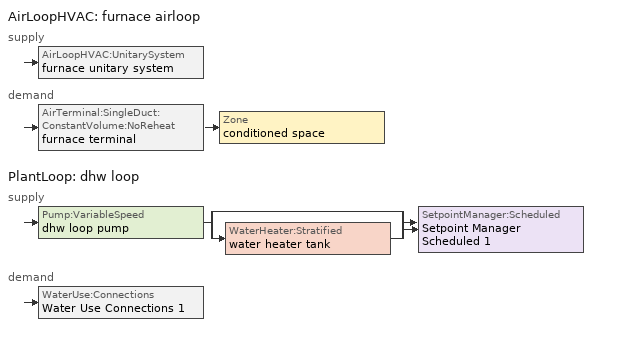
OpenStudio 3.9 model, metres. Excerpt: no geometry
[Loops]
AirLoopHVAC 'furnace airloop'
 supply: AirLoopHVAC:UnitarySystem 'furnace unitary system'
 demand: AirTerminal:SingleDuct:ConstantVolume:NoReheat 'furnace terminal' > Zone 'conditioned space'
PlantLoop 'dhw loop'
 supply: Pump:VariableSpeed 'dhw loop pump' > split
  | bypass
  | WaterHeater:Stratified 'water heater tank'
  join > SetpointManager:Scheduled 'Setpoint Manager Scheduled 1'
 demand: WaterUse:Connections 'Water Use Connections 1'
[Sizing:Zone]
conditioned space: Zone Cooling Design Supply Air Temperature Input Method=SupplyAirTemperature; Zone Cooling Design Supply Air Temperature {C}=14; Zone Cooling Design Supply Air Temperature Difference {deltaC}=11.11; Zone Heating Design Supply Air Temperature Input Method=SupplyAirTemperature; Zone Heating Design Supply Air Temperature {C}=40; Zone Heating Design Supply Air Temperature Difference {deltaC}=11.11; Zone Cooling Design Supply Air Humidity Ratio {kg-H2O/kg-air}=0.0085; Zone Heating Design Supply Air Humidity Ratio {kg-H2O/kg-air}=0.008; Cooling Design Air Flow Method=DesignDay; Heating Design Air Flow Method=DesignDay; Account for Dedicated Outdoor Air System=No; Dedicated Outdoor Air System Control Strategy=NeutralSupplyAir; Dedicated Outdoor Air Low Setpoint Temperature for Design {C}=autosize; Dedicated Outdoor Air High Setpoint Temperature for Design {C}=autosize; Zone Load Sizing Method=Sensible Load Only No Latent Load; Zone Latent Cooling Design Supply Air Humidity Ratio Input Method=HumidityRatioDifference; Zone Cooling Design Supply Air Humidity Ratio Difference {kgWater/kgDryAir}=0.005; Zone Latent Heating Design Supply Air Humidity Ratio Input Method=HumidityRatioDifference; Zone Humidification Design Supply Air Humidity Ratio Difference {kgWater/kgDryAir}=0.005; Sizing Option=Coincident
[Zone equipment]
conditioned space: furnace terminal
[Coil:Heating:Gas]
furnace htg coil: Availability Schedule=Always On Discrete; Gas Burner Efficiency=0.8; Nominal Capacity {W}=14291.9; On Cycle Parasitic Electric Load {W}=0; Off Cycle Parasitic Gas Load {W}=0; Fuel Type=NaturalGas
[Fan:SystemModel] Availability Schedule=Always On Discrete; Speed Control Method=Discrete; Electric Power Minimum Flow Rate Fraction=0.2; Design Pressure Rise {Pa}=500; Motor Efficiency=1; Motor In Air Stream Fraction=1; Design Electric Power Consumption {W}=autosize; Design Power Sizing Method=PowerPerFlow; Electric Power Per Unit Flow Rate Per Unit Pressure {W-s/m3-Pa}=1.66667; Fan Total Efficiency=0.7; Motor Loss Radiative Fraction=0
Name | Design Maximum Air Flow Rate {m3/s} | Electric Power Per Unit Flow Rate {W/(m3/s)} | Speed Flow Fraction 1 | Speed Electric Power Fraction 1
furnace supply fan | 0.420033 | 1059.44 | 1 | 1
water heater fan | 0.0854225 | 97.8923
[EnergyManagementSystem:Sensor]
Name | Output Variable or Output Meter Index Key | Output Variable or Output Meter
furnace_supply_fan_s | furnace supply fan | Fan Electricity Energy
furnace_htg_coil_s | furnace htg coil | Heating Coil Heating Energy
water_heater_amb_temp; fridge_tin_s; tin_s; tin_s_1 | conditioned space | Zone Mean Air Temperature
water_heater_amb_rh | conditioned space | Zone Air Relative Humidity
water_heater_tl | water heater tank | Water Heater Heat Loss Rate
water_heater_sens_cool | water heater coil | Cooling Coil Sensible Cooling Rate
water_heater_lat_cool | water heater coil | Cooling Coil Latent Cooling Rate
water_heater_fan_pwr; water_heater_fan_energy | water heater fan | Fan Electricity Rate
water_heater_tank_energy | water heater tank | Water Heater Electricity Rate
water_heater_coil_energy | water heater coil | Cooling Coil Water Heating Electricity Rate
water_heater_tank_on_cycle_parasitic | water heater tank | Water Heater On Cycle Parasitic Electricity Rate
water_heater_tank_off_cycle_parasitic | water heater tank | Water Heater Off Cycle Parasitic Electricity Rate
win_s | conditioned space | Zone Air Humidity Ratio
tout_s | conditioned space | Zone Outdoor Air Drybulb Temperature
furnace_airloop_Fan_RTF_s | furnace supply fan | Fan Runtime Fraction
conditioned_space_htg_unmet_s | conditioned space | Zone Heating Setpoint Not Met Time
conditioned_space_clg_unmet_s | conditioned space | Zone Cooling Setpoint Not Met Time
[EnergyManagementSystem:Program]
unmet_hours_program: Set htg_unmet_hours = 0; Set clg_unmet_hours = 0; Set unit_htg_unmet_hours = 0; If ((DayOfYear >= 1) && (DayOfYear <= 365)) && (hvac_availability_schedule_s == 1); Set unit_htg_unmet_hours = unit_htg_unmet_hours + conditioned_space_htg_unmet_s; If unit_htg_unmet_hours > htg_unmet_hours; Set htg_unmet_hours = unit_htg_unmet_hours; EndIf; EndIf
total_loads_program: Set loads_htg_tot = 0; Set loads_clg_tot = 0; If htg_load_cond > 0; Set loads_htg_tot = loads_htg_tot + (htg_load_cond - clg_load_cond) * 1.0; EndIf; Set loads_htg_tot = (@Max loads_htg_tot 0); If clg_load_cond > 0; Set loads_clg_tot = loads_clg_tot + (clg_load_cond - htg_load_cond) * 0.0; EndIf; Set loads_clg_tot = (@Max loads_clg_tot 0)
component_loads_program: Set loads_htg_walls = 0; Set loads_htg_rim_joists = 0; Set loads_htg_foundation_walls = 0; Set loads_htg_floors = 0; Set loads_htg_slabs = 0; Set loads_htg_ceilings = 0; Set loads_htg_roofs = 0; Set loads_htg_windows_conduction = 0; Set loads_htg_windows_solar = 0; Set loads_htg_doors = 0; Set loads_htg_skylights_conduction = 0; Set loads_htg_skylights_solar = 0; Set loads_htg_internal_mass = 0; Set loads_htg_intgains = 0; Set loads_htg_lighting = 0; Set loads_htg_infil = 0; Set loads_htg_mechvent = 0; Set loads_htg_natvent = 0; Set loads_htg_whf = 0; Set loads_htg_ducts = 0; Set loads_clg_walls = 0; Set loads_clg_rim_joists = 0; Set loads_clg_foundation_walls = 0; Set loads_clg_floors = 0; Set loads_clg_slabs = 0; Set loads_clg_ceilings = 0; Set loads_clg_roofs = 0; Set loads_clg_windows_conduction = 0; Set loads_clg_windows_solar = 0; Set loads_clg_doors = 0; Set loads_clg_skylights_conduction = 0; Set loads_clg_skylights_solar = 0; Set loads_clg_internal_mass = 0; Set loads_clg_intgains = 0; Set loads_clg_lighting = 0; Set loads_clg_infil = 0; Set loads_clg_mechvent = 0; Set loads_clg_natvent = 0; Set loads_clg_whf = 0; Set loads_clg_ducts = 0; Set hr_walls = 0; Set hr_walls = hr_walls + s_conv_2 + s_ig_2 + s_sol_2 + s_lgt_2 + s_surf_2; Set hr_walls = hr_walls + s_conv_3 + s_ig_3 + s_sol_3 + s_lgt_3 + s_surf_3; Set hr_walls = hr_walls + s_conv_4 + s_ig_4 + s_sol_4 + s_lgt_4 + s_surf_4; Set hr_walls = hr_walls + s_conv_5 + s_ig_5 + s_sol_5 + s_lgt_5 + s_surf_5; Set hr_rim_joists = 0; Set hr_foundation_walls = 0; Set hr_floors = 0; Set hr_slabs = 0; Set hr_slabs = hr_slabs + s_conv_1 + s_ig_1 + s_sol_1 + s_lgt_1 + s_surf_1; Set hr_ceilings = 0; Set hr_roofs = 0; Set hr_roofs = hr_roofs + s_conv + s_ig + s_sol + s_lgt + s_surf; Set hr_windows_conduction = 0; Set hr_windows_conduction = hr_windows_conduction + ss_conv_1; Set hr_windows_conduction = hr_windows_conduction + ss_ig_1; Set hr_windows_conduction = hr_windows_conduction + ss_surf_1; Set hr_windows_conduction = hr_windows_conduction + ss_conv_2; Set hr_windows_conduction = hr_windows_conduction + ss_ig_2; Set hr_windows_conduction = hr_windows_conduction + ss_surf_2; Set hr_windows_conduction = hr_windows_conduction + ss_conv_3; Set hr_windows_conduction = hr_windows_conduction + ss_ig_3; Set hr_windows_conduction = hr_windows_conduction + ss_surf_3; Set hr_windows_conduction = hr_windows_conduction + ss_conv_4; Set hr_windows_conduction = hr_windows_conduction + ss_ig_4; Set hr_windows_conduction = hr_windows_conduction + ss_surf_4; Set hr_windows_solar = 0; Set hr_windows_solar = hr_windows_solar - ss_trans_in * ZoneTimestep * 3600 + ss_back_out * ZoneTimestep * 3600 + ss_trans_out * ZoneTimestep * 3600; Set hr_windows_solar = hr_windows_solar - ss_trans_in_1 * ZoneTimestep * 3600 + ss_back_out_1 * ZoneTimestep * 3600 + ss_trans_out_1 * ZoneTimestep * 3600; Set hr_windows_solar = hr_windows_solar - ss_trans_in_2 * ZoneTimestep * 3600 + ss_back_out_2 * ZoneTimestep * 3600 + ss_trans_out_2 * ZoneTimestep * 3600; Set hr_windows_solar = hr_windows_solar - ss_trans_in_3 * ZoneTimestep * 3600 + ss_back_out_3 * ZoneTimestep * 3600 + ss_trans_out_3 * ZoneTimestep * 3600; Set hr_doors = 0; Set hr_doors = hr_doors + ss_sol; Set hr_doors = hr_doors + ss_lgt; Set hr_doors = hr_doors + ss_conv; Set hr_doors = hr_doors + ss_ig; Set hr_doors = hr_doors + ss_surf; Set hr_skylights_conduction = 0; Set hr_skylights_solar = 0; Set hr_internal_mass = 0; Set hr_internal_mass = hr_internal_mass + im_conv + im_ig + im_sol + im_lgt + im_surf; Set hr_internal_mass = hr_internal_mass + im_conv_1 + im_ig_1 + im_sol_1 + im_lgt_1 + im_surf_1; Set hr_intgains = 0; Set hr_intgains = hr_intgains - ig_ee_conv - ig_ee_rad - ig_ee_conv_1 - ig_ee_rad_1 - ig_ee_conv_2 - ig_ee_rad_2 - ig_ee_conv_3 - ig_ee_rad_3 - ig_ee_conv_4 - ig_ee_rad_4 - ig_ee_conv_5 - ig_ee_rad_5 - ig_ee_conv_6 - ig_ee_rad_6 - ig_ee_conv_7 - ig_ee_rad_7 - ig_oe_conv - ig_oe_rad - ig_oe_conv_1 - ig_oe_rad_1 - ig_oe_conv_2 - ig_oe_rad_2 - ig_oe_conv_3 - ig_oe_rad_3 - ig_oe_conv_4 - ig_oe_rad_4 - ig_oe_conv_5 - ig_oe_rad_5 - ig_oe_conv_6 - ig_oe_rad_6 - ig_oe_conv_7 - ig_oe_rad_7; Set hr_lighting = 0; Set hr_infil = 0; Set hr_infil = hr_infil - airflow_gain + airflow_loss; Set hr_natvent = 0; Set hr_natvent = hr_natvent - airflow_gain_1 + airflow_loss_1; Set hr_whf = 0; Set hr_whf = hr_whf - airflow_gain_2 + airflow_loss_2; Set hr_mechvent = 0; Set hr_mechvent = hr_mechvent - mv_conv - mv_rad - mv_conv_1 - mv_rad_1 - mv_conv_2 - mv_rad_2 - mv_conv_3 - mv_rad_3; Set hr_ducts = 0; Set htg_mode = 0; Set clg_mode = 0; If (htg_load_cond > 0); Set htg_mode = 1.0; ElseIf (clg_load_cond > 0); Set clg_mode = 0.0; Else; Set htg_season = 0; Set clg_season = 0; If ((DayOfYear >= 1) && (DayOfYear <= 365)); Set clg_season = 1; EndIf; If ((DayOfYear >= 1) && (DayOfYear <= 365)); Set htg_season = 1; EndIf; If ((airflow_gain_1 <> 0) || (airflow_loss_1 <> 0)) && (clg_season == 1); Set clg_mode = 0.0; ElseIf ((airflow_gain_2 <> 0) || (airflow_loss_2 <> 0)) && (clg_season == 1); Set clg_mode = 0.0; Else; Set Tmid_setpoint = (htg_sp_s_1 + clg_sp_s_1) / 2; If (tin_s_1 > Tmid_setpoint) && (clg_season == 1); Set clg_mode = 0.0; ElseIf (tin_s_1 < Tmid_setpoint) && (htg_season == 1); Set htg_mode = 1.0; EndIf; EndIf; EndIf; Set loads_htg_walls = loads_htg_walls + (hr_walls * htg_mode * 1); Set loads_htg_rim_joists = loads_htg_rim_joists + (hr_rim_joists * htg_mode * 1); Set loads_htg_foundation_walls = loads_htg_foundation_walls + (hr_foundation_walls * htg_mode * 1); Set loads_htg_floors = loads_htg_floors + (hr_floors * htg_mode * 1); Set loads_htg_slabs = loads_htg_slabs + (hr_slabs * htg_mode * 1); Set loads_htg_ceilings = loads_htg_ceilings + (hr_ceilings * htg_mode * 1); Set loads_htg_roofs = loads_htg_roofs + (hr_roofs * htg_mode * 1); Set loads_htg_windows_conduction = loads_htg_windows_conduction + (hr_windows_conduction * htg_mode * 1); Set loads_htg_windows_solar = loads_htg_windows_solar + (hr_windows_solar * htg_mode * 1); Set loads_htg_doors = loads_htg_doors + (hr_doors * htg_mode * 1); Set loads_htg_skylights_conduction = loads_htg_skylights_conduction + (hr_skylights_conduction * htg_mode * 1); Set loads_htg_skylights_solar = loads_htg_skylights_solar + (hr_skylights_solar * htg_mode * 1); Set loads_htg_internal_mass = loads_htg_internal_mass + (hr_internal_mass * htg_mode * 1); Set loads_htg_intgains = loads_htg_intgains + (hr_intgains * htg_mode * 1); Set loads_htg_lighting = loads_htg_lighting + (hr_lighting * htg_mode * 1); Set loads_htg_infil = loads_htg_infil + (hr_infil * htg_mode * 1); Set loads_htg_mechvent = loads_htg_mechvent + (hr_mechvent * htg_mode * 1); Set loads_htg_natvent = loads_htg_natvent + (hr_natvent * htg_mode * 1); Set loads_htg_whf = loads_htg_whf + (hr_whf * htg_mode * 1); Set loads_htg_ducts = loads_htg_ducts + (hr_ducts * htg_mode * 1); Set loads_clg_walls = loads_clg_walls + (-hr_walls * clg_mode * 1); Set loads_clg_rim_joists = loads_clg_rim_joists + (-hr_rim_joists * clg_mode * 1); Set loads_clg_foundation_walls = loads_clg_foundation_walls + (-hr_foundation_walls * clg_mode * 1); Set loads_clg_floors = loads_clg_floors + (-hr_floors * clg_mode * 1); Set loads_clg_slabs = loads_clg_slabs + (-hr_slabs * clg_mode * 1); Set loads_clg_ceilings = loads_clg_ceilings + (-hr_ceilings * clg_mode * 1); Set loads_clg_roofs = loads_clg_roofs + (-hr_roofs * clg_mode * 1); Set loads_clg_windows_conduction = loads_clg_windows_conduction + (-hr_windows_conduction * clg_mode * 1); Set loads_clg_windows_solar = loads_clg_windows_solar + (-hr_windows_solar * clg_mode * 1); Set loads_clg_doors = loads_clg_doors + (-hr_doors * clg_mode * 1); Set loads_clg_skylights_conduction = loads_clg_skylights_conduction + (-hr_skylights_conduction * clg_mode * 1); Set loads_clg_skylights_solar = loads_clg_skylights_solar + (-hr_skylights_solar * clg_mode * 1); Set loads_clg_internal_mass = loads_clg_internal_mass + (-hr_internal_mass * clg_mode * 1); Set loads_clg_intgains = loads_clg_intgains + (-hr_intgains * clg_mode * 1); Set loads_clg_lighting = loads_clg_lighting + (-hr_lighting * clg_mode * 1); Set loads_clg_infil = loads_clg_infil + (-hr_infil * clg_mode * 1); Set loads_clg_mechvent = loads_clg_mechvent + (-hr_mechvent * clg_mode * 1); Set loads_clg_natvent = loads_clg_natvent + (-hr_natvent * clg_mode * 1); Set loads_clg_whf = loads_clg_whf + (-hr_whf * clg_mode * 1); Set loads_clg_ducts = loads_clg_ducts + (-hr_ducts * clg_mode * 1)
total_airflows_program: Set total_infil_flow_rate = 0; Set total_mechvent_flow_rate = 0; Set total_natvent_flow_rate = 0; Set total_whf_flow_rate = 0; Set total_infil_flow_rate = total_infil_flow_rate + (infil_program_Qinf * 1); Set total_mechvent_flow_rate = total_mechvent_flow_rate + (infil_program_Qfan * 1); Set total_natvent_flow_rate = total_natvent_flow_rate + (natural_vent_program_Qnv * 1); Set total_whf_flow_rate = total_whf_flow_rate + (natural_vent_program_Qwhf * 1)
[EnergyManagementSystem:ProgramCallingManager]
furnace_supply_fan_disaggregate_program_calling_manager: EndOfSystemTimestepBeforeHVACReporting; furnace_supply_fan_disaggregate_program
water_heater_ProgramManager: InsideHVACSystemIterationLoop; water_heater_Control; water_heater_InletAir
water_heater_hpwh_EC_adj_ProgramManager: EndOfSystemTimestepBeforeHVACReporting; water_heater_hpwh_EC_adj
fridge_schedule_program_calling_manager: BeginZoneTimestepAfterInitHeatBalance; fridge_schedule_program
natural_vent_program_calling_manager: BeginZoneTimestepAfterInitHeatBalance; natural_vent_program
infil_program_calling_manager: BeginZoneTimestepAfterInitHeatBalance; infil_program
unmet_hours_program_calling_manager: EndOfZoneTimestepBeforeZoneReporting; unmet_hours_program
total_loads_program_calling_manager: EndOfZoneTimestepAfterZoneReporting; total_loads_program
[AirLoopHVAC:UnitarySystem]
furnace unitary system: Control Type=Load; Controlling Zone or Thermostat Location=conditioned space; Dehumidification Control Type=None; Availability Schedule=Always On Discrete; Supply Fan=furnace supply fan; Fan Placement=BlowThrough; Supply Air Fan Operating Mode Schedule=furnace auto fan schedule; Heating Coil=furnace htg coil; DX Heating Coil Sizing Ratio=1; Use DOAS DX Cooling Coil=No; DOAS DX Cooling Coil Leaving Minimum Air Temperature {C}=2; Latent Load Control=SensibleOnlyLoadControl; Supply Air Flow Rate Method During Cooling Operation=SupplyAirFlowRate; Supply Air Flow Rate During Cooling Operation {m3/s}=0; Supply Air Flow Rate Method During Heating Operation=SupplyAirFlowRate; Supply Air Flow Rate During Heating Operation {m3/s}=0.420033; Supply Air Flow Rate Method When No Cooling or Heating is Required=SupplyAirFlowRate; Supply Air Flow Rate When No Cooling or Heating is Required {m3/s}=0; No Load Supply Air Flow Rate Control Set To Low Speed=Yes; Maximum Supply Air Temperature {C}=48.8889; Maximum Outdoor Dry-Bulb Temperature for Supplemental Heater Operation {C}=21; Ancilliary On-Cycle Electric Power {W}=0; Ancilliary Off-Cycle Electric Power {W}=0
[AirLoopHVAC]
furnace airloop: Availability Schedule=Always On Discrete; Design Supply Air Flow Rate {m3/s}=0.420033; Design Return Air Flow Fraction of Supply Air Flow=1
[Sizing:System]
furnace airloop: Central Heating Maximum System Air Flow Ratio=0.3; Preheat Design Temperature {C}=7; Preheat Design Humidity Ratio {kg-H2O/kg-Air}=0.008; Precool Design Temperature {C}=12.8; Precool Design Humidity Ratio {kg-H2O/kg-Air}=0.008; Central Cooling Design Supply Air Temperature {C}=12.8; Central Heating Design Supply Air Temperature {C}=16.7; 100% Outdoor Air in Cooling=Yes; 100% Outdoor Air in Heating=Yes; Central Cooling Design Supply Air Humidity Ratio {kg-H2O/kg-Air}=0.0085; Zone Maximum Outdoor Air Fraction=1; Cooling Supply Air Flow Rate Per Floor Area {m3/s-m2}=0.00996765; Cooling Fraction of Autosized Cooling Supply Air Flow Rate=1; Cooling Supply Air Flow Rate Per Unit Cooling Capacity {m3/s-W}=3.94755e-05; Heating Supply Air Flow Rate Per Floor Area {m3/s-m2}=0.00996765; Heating Fraction of Autosized Heating Supply Air Flow Rate=1; Heating Fraction of Autosized Cooling Supply Air Flow Rate=1; Heating Supply Air Flow Rate Per Unit Heating Capacity {m3/s-W}=3.15882e-05; Cooling Design Capacity Method=CoolingDesignCapacity; Cooling Design Capacity {W}=autosize; Cooling Design Capacity Per Floor Area {W/m2}=234.7; Fraction of Autosized Cooling Design Capacity=1; Heating Design Capacity Method=HeatingDesignCapacity; Heating Design Capacity {W}=autosize; Heating Design Capacity Per Floor Area {W/m2}=157; Fraction of Autosized Heating Design Capacity=1; Central Cooling Capacity Control Method=OnOff; Occupant Diversity=autosize
[AirTerminal:SingleDuct:ConstantVolume:NoReheat]
furnace terminal: Availability Schedule=Always On Discrete; Maximum Air Flow Rate {m3/s}=0.420033
[PlantLoop]
dhw loop: Fluid Type=Water; Glycol Concentration=0; Maximum Loop Flow Rate {m3/s}=0.01; Plant Loop Volume {m3}=0.003; Load Distribution Scheme=Optimal
[Sizing:Plant]
dhw loop: Loop Type=Heating; Design Loop Exit Temperature {C}=51.6667; Loop Design Temperature Difference {deltaC}=5.55556; Sizing Option=NonCoincident; Zone Timesteps in Averaging Window=1; Coincident Sizing Factor Mode=None
[Pump:VariableSpeed]
dhw loop pump: Rated Flow Rate {m3/s}=0.01; Rated Pump Head {Pa}=1; Rated Power Consumption {W}=0; Motor Efficiency=0.85; Fraction of Motor Inefficiencies to Fluid Stream=0; Coefficient 1 of the Part Load Performance Curve=0; Coefficient 2 of the Part Load Performance Curve=1; Coefficient 3 of the Part Load Performance Curve=0; Coefficient 4 of the Part Load Performance Curve=0; Minimum Flow Rate {m3/s}=0; Pump Control Type=Intermittent; Skin Loss Radiative Fraction=0.5; Design Power Sizing Method=PowerPerFlowPerPressure; Design Electric Power per Unit Flow Rate {W/(m3/s)}=348701.1; Design Shaft Power per Unit Flow Rate per Unit Head {W-s/m3-Pa}=1.28205; Design Minimum Flow Rate Fraction=0
[SetpointManager:Scheduled]
Setpoint Manager Scheduled 1: Control Variable=Temperature; Schedule=dhw temp
[Coil:WaterHeating:AirToWaterHeatPump:Wrapped]
water heater coil: Rated Heating Capacity {W}=2110.99; Rated COP {W/W}=4.222255; Rated Sensible Heat Ratio=0.88; Rated Evaporator Inlet Air Dry-Bulb Temperature {C}=19.7222; Rated Evaporator Inlet Air Wet-Bulb Temperature {C}=13.561; Rated Condenser Water Temperature {C}=48.89; Rated Evaporator Air Flow Rate {m3/s}=0.0854225; Evaporator Fan Power Included in Rated COP=Yes; Crankcase Heater Capacity {W}=0; Maximum Ambient Temperature for Crankcase Heater Operation {C}=0; Evaporator Air Temperature Type for Curve Objects=WetBulbTemperature; Heating Capacity Function of Temperature Curve=HPWH-Cap-fT; Heating Capacity Function of Air Flow Fraction Curve=HPWH-Htg-Cap-FF; Heating COP Function of Temperature Curve=HPWH-COP-fT; Heating COP Function of Air Flow Fraction Curve=HPWH-Htg-COP-FF; Part Load Fraction Correlation Curve=HPWH-COP-fPLR
[WaterHeater:Stratified]
water heater tank: Tank Volume {m3}=0.224853; Tank Height {m}=1.3343; Tank Shape=VerticalCylinder; Maximum Temperature Limit {C}=90; Heater Priority Control=MasterSlave; Heater 1 Setpoint Temperature Schedule=water heater TopElementSetpoint; Heater 1 Deadband Temperature Difference {deltaC}=18.5; Heater 1 Capacity {W}=4500.11; Heater 1 Height {m}=1.05632; Heater 2 Setpoint Temperature Schedule=water heater BottomElementSetpoint; Heater 2 Deadband Temperature Difference {deltaC}=3.89; Heater 2 Capacity {W}=4500.11; Heater 2 Height {m}=0.277979; Heater Fuel Type=Electricity; Heater Thermal Efficiency=1; Off Cycle Parasitic Fuel Consumption Rate {W}=3; Off Cycle Parasitic Fuel Type=Electricity; Off Cycle Parasitic Heat Fraction to Tank=0; Off Cycle Parasitic Height {m}=0; On Cycle Parasitic Fuel Consumption Rate {W}=3; On Cycle Parasitic Fuel Type=Electricity; On Cycle Parasitic Heat Fraction to Tank=0; On Cycle Parasitic Height {m}=0; Ambient Temperature Indicator=Schedule; Ambient Temperature Schedule=water heater Tamb act; Uniform Skin Loss Coefficient per Unit Area to Ambient Temperature {W/m2-K}=0.925959; Skin Loss Fraction to Zone=1; Off Cycle Flue Loss Coefficient to Ambient Temperature {W/K}=0; Off Cycle Flue Loss Fraction to Zone=1; Use Side Effectiveness=1; Use Side Inlet Height {m}=0; Use Side Outlet Height {m}=autocalculate; Source Side Effectiveness=1; Source Side Inlet Height {m}=0; Source Side Outlet Height {m}=0; Inlet Mode=Fixed; Use Side Design Flow Rate {m3/s}=0.00374132; Source Side Design Flow Rate {m3/s}=0; Indirect Water Heating Recovery Time {hr}=1.5; Number of Nodes=6; Additional Destratification Conductivity {W/m-K}=0; Node 1 Additional Loss Coefficient {W/m2-K}=0; Node 2 Additional Loss Coefficient {W/m2-K}=0; Node 3 Additional Loss Coefficient {W/m2-K}=0; Node 4 Additional Loss Coefficient {W/m2-K}=0; Node 5 Additional Loss Coefficient {W/m2-K}=0; Node 6 Additional Loss Coefficient {W/m2-K}=0; Node 7 Additional Loss Coefficient {W/m2-K}=0; Node 8 Additional Loss Coefficient {W/m2-K}=0; Node 9 Additional Loss Coefficient {W/m2-K}=0; Node 10 Additional Loss Coefficient {W/m2-K}=0; Node 11 Additional Loss Coefficient {W/m2-K}=0; Node 12 Additional Loss Coefficient {W/m2-K}=0
[WaterHeater:Sizing]
water heater tank: Design Mode=PeakDraw; Time Storage Can Meet Peak Draw {hr}=0.538503; Time for Tank Recovery {hr}=0; Nominal Tank Volume for Autosizing Plant Connections {m3}=1
[WaterHeater:HeatPump:WrappedCondenser]
water heater hpwh: Compressor Setpoint Temperature Schedule=water heater setpoint; Dead Band Temperature Difference {deltaC}=3.89; Condenser Bottom Location {m}=0.0555958; Condenser Top Location {m}=0.722746; Evaporator Air Flow Rate {m3/s}=0.0854225; Inlet Air Configuration=Schedule; Inlet Air Temperature Schedule=water heater Tamb act; Inlet Air Humidity Schedule=water heater RHamb act; Tank=water heater tank; DX Coil=water heater coil; Minimum Inlet Air Temperature for Compressor Operation {C}=5.55556; Maximum Inlet Air Temperature for Compressor Operation {C}=48.8889; Compressor Location=Schedule; Compressor Ambient Temperature Schedule=water heater Tamb act; Fan=water heater fan; Fan Placement=DrawThrough; On Cycle Parasitic Electric Load {W}=0; Off Cycle Parasitic Electric Load {W}=0; Parasitic Heat Rejection Location=Outdoors; Inlet Air Mixer Schedule=Always On Discrete; Tank Element Control Logic=MutuallyExclusive; Control Sensor 1 Height In Stratified Tank {m}=1.05632; Control Sensor 1 Weight=0.75; Control Sensor 2 Height In Stratified Tank {m}=0.389171
[EnergyManagementSystem:Actuator] Actuated Component Type=Schedule:Constant; Actuated Component Control Type=Schedule Value
Name | Actuated Component
water_heater_Tamb_act | water heater Tamb act
water_heater_RHamb_act | water heater RHamb act
[WaterUse:Connections]
Water Use Connections 1: Drain Water Heat Exchanger Type=None; Drain Water Heat Exchanger Destination=Plant; Water Use Equipment Name 1=dhw fixtures; Water Use Equipment Name 2=dhw distribution waste; Water Use Equipment Name 3=clothes washer; Water Use Equipment Name 4=dishwasher
[ElectricEquipment:Definition] Design Level Calculation Method=EquipmentLevel; Design Level {W}=0; Fraction Latent=0; Fraction Radiant=0; Fraction Lost=1
clothes washer; dishwasher
[WaterUse:Equipment:Definition] Peak Flow Rate {m3/s}=0
Name | Target Temperature Schedule
dhw fixtures; dhw distribution waste | mixed water temperature schedule
clothes washer; dishwasher
[EnergyManagementSystem:InternalVariable]
furnace_airloop_max_sup_fan_mfr: Internal Data Index Key=furnace supply fan; Internal Data Type=Fan Maximum Mass Flow Rate
[Schedule:Constant]
Name | Value
Always On Discrete | 1
furnace auto fan schedule; water heater TopElementSetpoint; water heater BottomElementSetpoint | 0
dhw temp; water heater setpoint | 51.6667
water heater Tamb act | 23
water heater RHamb act | 0.5
mixed water temperature schedule | 40.5556
[Curve:Biquadratic] Minimum Value of x=0; Maximum Value of x=100; Minimum Value of y=0; Maximum Value of y=100
Name | Coefficient1 Constant | Coefficient2 x | Coefficient3 x**2 | Coefficient4 y | Coefficient5 y**2 | Coefficient6 x*y
HPWH-Cap-fT | 0.563 | 0.0437 | 3.9e-05 | 0.0055 | -0.000148 | -0.000145
HPWH-COP-fT | 1.1332 | 0.063 | -9.79e-05 | -0.00972 | -2.14e-05 | -0.000686
[Curve:Cubic] Coefficient1 Constant=1; Coefficient2 x=0; Coefficient3 x**2=0; Coefficient4 x**3=0; Minimum Value of x=0
Name | Maximum Value of x
HPWH-Htg-Cap-FF; HPWH-Htg-COP-FF | 100
HPWH-COP-fPLR | 1
